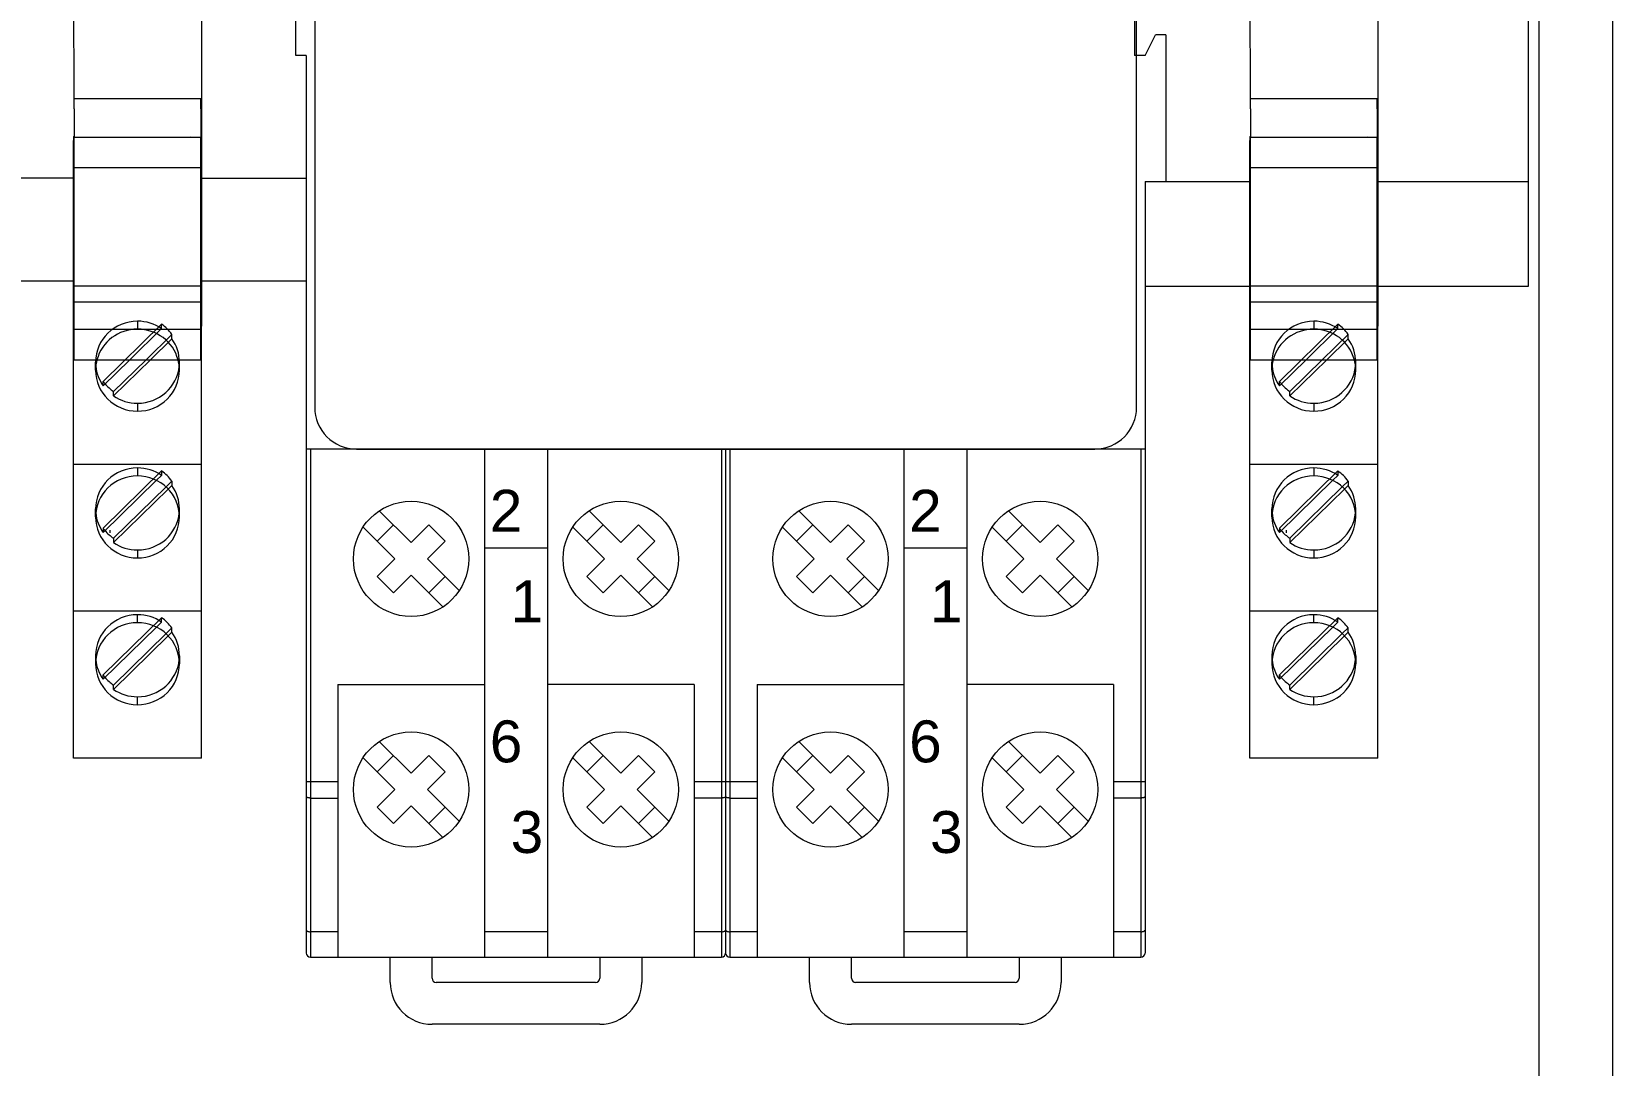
# Model space of a CAD drawing. Header units: millimetres. Extents: x 1359 to 3577, y 1336 to 3557.
# Drawn here: x 2344.7 to 2420.1, y 2501.9 to 2551.2 of the extents above; entities that cross this region are included whole.
import ezdxf

# ---------------------------------------------------------------- set-up
doc = ezdxf.new("R2010")
doc.units = ezdxf.units.MM
doc.set_wipeout_variables(frame=1)
doc.layers.add('000-PI-Oprema', color=30, linetype='Continuous', lineweight=5)
doc.layers.add('000-PI-ORMAR', color=2, linetype='Continuous')
doc.layers.add('002-PI-Kabelska kanalica', color=150, linetype='Continuous')
doc.styles.get("Standard").update_dxf_attribs({"font": 'arial.ttf'})

msp = doc.modelspace()

# ---------------------------------------------------------------- linework, layer by layer
at = {"layer": '000-PI-Oprema', "color": 0, "linetype": 'ByBlock', "lineweight": 0}
for p, q in [((2346.706, 2548.005), (2346.681, 2574.206)), ((2346.706, 2548.005), (2346.681, 2574.206)), ((2402.806, 2548.005), (2402.781, 2574.206)), ((2402.806, 2548.005), (2402.781, 2574.206)), ((2352.781, 2572.506), (2352.781, 2546.206)), ((2352.781, 2572.506), (2352.781, 2546.206)), ((2408.881, 2572.506), (2408.881, 2546.206)), ((2408.881, 2572.506), (2408.881, 2546.206)), ((2357.281, 2550.056), (2357.281, 2558.056)), ((2398.781, 2551.056), (2398.281, 2551.056)), ((2398.781, 2551.056), (2398.781, 2544.056)), ((2346.706, 2547.519), (2346.706, 2548.005)), ((2352.756, 2548.005), (2346.706, 2548.005)), ((2346.706, 2547.519), (2346.706, 2548.005)), ((2346.706, 2547.519), (2346.706, 2546.156)), ((2346.706, 2547.519), (2346.706, 2546.156)), ((2352.756, 2547.519), (2352.756, 2548.005)), ((2352.756, 2547.519), (2352.756, 2548.005)), ((2352.756, 2547.519), (2352.756, 2546.156)), ((2352.756, 2547.519), (2352.756, 2546.156)), ((2402.806, 2547.519), (2402.806, 2548.005)), ((2408.856, 2548.005), (2402.806, 2548.005)), ((2402.806, 2547.519), (2402.806, 2548.005)), ((2402.806, 2547.519), (2402.806, 2546.156)), ((2402.806, 2547.519), (2402.806, 2546.156)), ((2408.856, 2547.519), (2408.856, 2548.005)), ((2408.856, 2547.519), (2408.856, 2548.005)), ((2408.856, 2547.519), (2408.856, 2546.156)), ((2408.856, 2547.519), (2408.856, 2546.156)), ((2346.681, 2546.206), (2346.706, 2546.206)), ((2346.681, 2546.206), (2346.681, 2546.006)), ((2346.681, 2546.206), (2346.681, 2546.206)), ((2346.681, 2546.206), (2346.706, 2546.206)), ((2346.681, 2546.206), (2346.681, 2546.006)), ((2346.681, 2546.206), (2346.681, 2546.206)), ((2346.706, 2546.006), (2346.681, 2546.006)), ((2346.681, 2544.406), (2346.681, 2546.006)), ((2346.706, 2546.006), (2346.681, 2546.006)), ((2346.681, 2544.406), (2346.681, 2546.006)), ((2346.706, 2544.451), (2346.706, 2546.156)), ((2352.756, 2546.156), (2346.706, 2546.156)), ((2346.706, 2546.156), (2346.706, 2546.156)), ((2346.706, 2544.451), (2346.706, 2546.156)), ((2346.706, 2546.156), (2346.706, 2546.156)), ((2352.281, 2546.206), (2352.281, 2546.206)), ((2352.281, 2546.206), (2352.281, 2546.206)), ((2352.756, 2546.206), (2352.781, 2546.206)), ((2352.756, 2546.206), (2352.781, 2546.206)), ((2352.756, 2544.451), (2352.756, 2546.156)), ((2352.756, 2546.156), (2352.756, 2546.156)), ((2352.756, 2544.451), (2352.756, 2546.156)), ((2352.756, 2546.156), (2352.756, 2546.156)), ((2352.756, 2546.006), (2352.781, 2546.006)), ((2352.756, 2546.006), (2352.781, 2546.006)), ((2352.781, 2546.206), (2352.781, 2546.206)), ((2352.781, 2546.206), (2352.781, 2546.006)), ((2352.781, 2546.206), (2352.781, 2546.206)), ((2352.781, 2546.206), (2352.781, 2546.006)), ((2352.781, 2546.006), (2352.781, 2544.406)), ((2352.781, 2546.006), (2352.781, 2544.406)), ((2402.781, 2546.206), (2402.806, 2546.206)), ((2402.781, 2546.206), (2402.781, 2546.006)), ((2402.781, 2546.206), (2402.781, 2546.206)), ((2402.781, 2546.206), (2402.806, 2546.206)), ((2402.781, 2546.206), (2402.781, 2546.006)), ((2402.781, 2546.206), (2402.781, 2546.206)), ((2402.806, 2546.006), (2402.781, 2546.006)), ((2402.781, 2544.406), (2402.781, 2546.006)), ((2402.806, 2546.006), (2402.781, 2546.006)), ((2402.781, 2544.406), (2402.781, 2546.006)), ((2402.806, 2544.451), (2402.806, 2546.156)), ((2408.856, 2546.156), (2402.806, 2546.156)), ((2402.806, 2546.156), (2402.806, 2546.156)), ((2402.806, 2544.451), (2402.806, 2546.156)), ((2402.806, 2546.156), (2402.806, 2546.156)), ((2408.381, 2546.206), (2408.381, 2546.206)), ((2408.381, 2546.206), (2408.381, 2546.206)), ((2408.856, 2546.206), (2408.881, 2546.206)), ((2408.856, 2546.206), (2408.881, 2546.206)), ((2408.856, 2544.451), (2408.856, 2546.156)), ((2408.856, 2546.156), (2408.856, 2546.156)), ((2408.856, 2544.451), (2408.856, 2546.156)), ((2408.856, 2546.156), (2408.856, 2546.156)), ((2408.856, 2546.006), (2408.881, 2546.006)), ((2408.856, 2546.006), (2408.881, 2546.006)), ((2408.881, 2546.206), (2408.881, 2546.206)), ((2408.881, 2546.206), (2408.881, 2546.006)), ((2408.881, 2546.206), (2408.881, 2546.206)), ((2408.881, 2546.206), (2408.881, 2546.006)), ((2408.881, 2546.006), (2408.881, 2544.406)), ((2408.881, 2546.006), (2408.881, 2544.406)), ((2346.706, 2544.722), (2352.756, 2544.722)), ((2346.706, 2543.983), (2346.706, 2544.451)), ((2346.706, 2543.983), (2346.706, 2544.451)), ((2352.756, 2543.983), (2352.756, 2544.451)), ((2352.756, 2543.983), (2352.756, 2544.451)), ((2402.806, 2544.722), (2408.856, 2544.722)), ((2402.806, 2543.983), (2402.806, 2544.451)), ((2402.806, 2543.983), (2402.806, 2544.451)), ((2408.856, 2543.983), (2408.856, 2544.451)), ((2408.856, 2543.983), (2408.856, 2544.451)), ((2346.681, 2544.406), (2346.706, 2544.406)), ((2346.681, 2538.184), (2346.681, 2544.406)), ((2346.681, 2544.406), (2346.706, 2544.406)), ((2346.681, 2538.184), (2346.681, 2544.406)), ((2346.706, 2538.829), (2346.706, 2543.983)), ((2346.706, 2538.829), (2346.706, 2543.983)), ((2352.781, 2544.406), (2352.756, 2544.406)), ((2352.781, 2544.406), (2352.756, 2544.406)), ((2352.756, 2538.829), (2352.756, 2543.983)), ((2352.756, 2538.829), (2352.756, 2543.983)), ((2352.781, 2544.406), (2352.781, 2538.184)), ((2352.781, 2544.406), (2352.781, 2538.184)), ((2402.781, 2544.406), (2402.806, 2544.406)), ((2402.781, 2538.184), (2402.781, 2544.406)), ((2402.781, 2544.406), (2402.806, 2544.406)), ((2402.781, 2538.184), (2402.781, 2544.406)), ((2402.806, 2538.829), (2402.806, 2543.983)), ((2402.806, 2538.829), (2402.806, 2543.983)), ((2408.881, 2544.406), (2408.856, 2544.406)), ((2408.881, 2544.406), (2408.856, 2544.406)), ((2408.856, 2538.829), (2408.856, 2543.983)), ((2408.856, 2538.829), (2408.856, 2543.983)), ((2408.881, 2544.406), (2408.881, 2538.184)), ((2408.881, 2544.406), (2408.881, 2538.184)), ((2352.781, 2538.184), (2352.781, 2541.987)), ((2352.781, 2538.184), (2352.781, 2541.987)), ((2408.881, 2538.184), (2408.881, 2541.987)), ((2408.881, 2538.184), (2408.881, 2541.987)), ((2346.681, 2541.056), (2346.681, 2541.056)), ((2346.681, 2541.056), (2346.681, 2541.056)), ((2352.781, 2541.056), (2352.781, 2541.056)), ((2352.781, 2541.056), (2352.781, 2541.056)), ((2402.781, 2541.056), (2402.781, 2541.056)), ((2402.781, 2541.056), (2402.781, 2541.056)), ((2408.881, 2541.056), (2408.881, 2541.056)), ((2408.881, 2541.056), (2408.881, 2541.056)), ((2346.681, 2539.056), (2346.681, 2539.056)), ((2352.781, 2539.056), (2346.681, 2539.056)), ((2346.681, 2539.056), (2346.681, 2539.056)), ((2346.706, 2537.487), (2346.706, 2538.829)), ((2346.706, 2537.487), (2346.706, 2538.829)), ((2352.756, 2537.487), (2352.756, 2538.829)), ((2352.756, 2537.487), (2352.756, 2538.829)), ((2352.781, 2539.056), (2352.781, 2539.056)), ((2352.781, 2539.056), (2352.781, 2539.056)), ((2402.781, 2539.056), (2402.781, 2539.056)), ((2408.881, 2539.056), (2402.781, 2539.056)), ((2402.781, 2539.056), (2402.781, 2539.056)), ((2402.806, 2537.487), (2402.806, 2538.829)), ((2402.806, 2537.487), (2402.806, 2538.829)), ((2408.856, 2537.487), (2408.856, 2538.829)), ((2408.856, 2537.487), (2408.856, 2538.829)), ((2408.881, 2539.056), (2408.881, 2539.056)), ((2408.881, 2539.056), (2408.881, 2539.056)), ((2346.681, 2538.184), (2346.706, 2538.184)), ((2346.681, 2537.156), (2346.681, 2538.184)), ((2346.681, 2538.184), (2346.706, 2538.184)), ((2346.681, 2537.156), (2346.681, 2538.184)), ((2346.706, 2538.313), (2352.756, 2538.313)), ((2352.781, 2538.184), (2352.756, 2538.184)), ((2352.781, 2538.184), (2352.756, 2538.184)), ((2352.781, 2538.184), (2352.781, 2537.156)), ((2352.781, 2538.184), (2352.781, 2537.156)), ((2402.781, 2538.184), (2402.806, 2538.184)), ((2402.781, 2537.156), (2402.781, 2538.184)), ((2402.781, 2538.184), (2402.806, 2538.184)), ((2402.781, 2537.156), (2402.781, 2538.184)), ((2402.806, 2538.313), (2408.856, 2538.313)), ((2408.881, 2538.184), (2408.856, 2538.184)), ((2408.881, 2538.184), (2408.856, 2538.184)), ((2408.881, 2538.184), (2408.881, 2537.156)), ((2408.881, 2538.184), (2408.881, 2537.156)), ((2346.681, 2537.156), (2346.706, 2537.156)), ((2346.681, 2535.556), (2346.681, 2537.156)), ((2346.681, 2537.156), (2346.706, 2537.156)), ((2346.681, 2535.556), (2346.681, 2537.156)), ((2346.681, 2537.012), (2349.731, 2537.012)), ((2346.706, 2535.556), (2346.706, 2537.487)), ((2346.706, 2535.556), (2346.706, 2537.487)), ((2348.091, 2534.523), (2350.876, 2537.247)), ((2350.876, 2537.039), (2349.36, 2535.556)), ((2349.731, 2537.391), (2349.731, 2537.012)), ((2349.731, 2537.012), (2352.781, 2537.012)), ((2350.876, 2537.039), (2350.876, 2537.247)), ((2352.756, 2535.556), (2352.756, 2537.487)), ((2352.756, 2535.556), (2352.756, 2537.487)), ((2352.781, 2537.156), (2352.756, 2537.156)), ((2352.781, 2537.156), (2352.756, 2537.156)), ((2352.781, 2535.556), (2352.781, 2537.156)), ((2352.781, 2535.556), (2352.781, 2537.156)), ((2352.781, 2535.556), (2352.781, 2537.012)), ((2352.781, 2535.556), (2352.781, 2537.012)), ((2402.781, 2537.156), (2402.806, 2537.156)), ((2402.781, 2535.556), (2402.781, 2537.156)), ((2402.781, 2537.156), (2402.806, 2537.156)), ((2402.781, 2535.556), (2402.781, 2537.156)), ((2402.781, 2537.012), (2405.831, 2537.012)), ((2402.806, 2535.556), (2402.806, 2537.487)), ((2402.806, 2535.556), (2402.806, 2537.487)), ((2404.191, 2534.523), (2406.976, 2537.247)), ((2406.976, 2537.039), (2405.46, 2535.556)), ((2405.831, 2537.391), (2405.831, 2537.012)), ((2405.831, 2537.012), (2408.881, 2537.012)), ((2406.976, 2537.039), (2406.976, 2537.247)), ((2408.856, 2535.556), (2408.856, 2537.487)), ((2408.856, 2535.556), (2408.856, 2537.487)), ((2408.881, 2537.156), (2408.856, 2537.156)), ((2408.881, 2537.156), (2408.856, 2537.156)), ((2408.881, 2535.556), (2408.881, 2537.156)), ((2408.881, 2535.556), (2408.881, 2537.156)), ((2408.881, 2535.556), (2408.881, 2537.012)), ((2408.881, 2535.556), (2408.881, 2537.012)), ((2351.371, 2536.763), (2350.137, 2535.556)), ((2350.349, 2535.556), (2351.371, 2536.555)), ((2351.371, 2536.555), (2351.371, 2536.763)), ((2407.471, 2536.763), (2406.237, 2535.556)), ((2406.449, 2535.556), (2407.471, 2536.555)), ((2407.471, 2536.555), (2407.471, 2536.763)), ((2346.681, 2535.556), (2346.706, 2535.556)), ((2346.681, 2535.556), (2346.681, 2535.556)), ((2346.681, 2530.556), (2346.681, 2535.556)), ((2346.681, 2535.556), (2346.706, 2535.556)), ((2346.681, 2535.556), (2346.681, 2535.556)), ((2346.681, 2530.556), (2346.681, 2535.556)), ((2346.706, 2535.656), (2346.706, 2535.656)), ((2346.706, 2535.656), (2346.706, 2535.656)), ((2346.706, 2535.556), (2352.756, 2535.556)), ((2346.706, 2535.556), (2346.706, 2535.556)), ((2346.706, 2535.556), (2346.706, 2535.556)), ((2347.731, 2535.056), (2347.731, 2535.435)), ((2349.36, 2535.556), (2348.091, 2534.315)), ((2348.586, 2533.831), (2350.349, 2535.556)), ((2350.137, 2535.556), (2348.586, 2534.039)), ((2351.731, 2535.056), (2351.731, 2535.435)), ((2352.756, 2535.656), (2352.756, 2535.656)), ((2352.756, 2535.656), (2352.756, 2535.656)), ((2352.756, 2535.556), (2352.781, 2535.556)), ((2352.756, 2535.556), (2352.756, 2535.556)), ((2352.756, 2535.556), (2352.781, 2535.556)), ((2352.756, 2535.556), (2352.756, 2535.556)), ((2352.781, 2535.556), (2352.781, 2535.556)), ((2352.781, 2530.556), (2352.781, 2535.556)), ((2352.781, 2535.556), (2352.781, 2535.556)), ((2352.781, 2530.556), (2352.781, 2535.556)), ((2402.781, 2535.556), (2402.806, 2535.556)), ((2402.781, 2535.556), (2402.781, 2535.556)), ((2402.781, 2530.556), (2402.781, 2535.556)), ((2402.781, 2535.556), (2402.806, 2535.556)), ((2402.781, 2535.556), (2402.781, 2535.556)), ((2402.781, 2530.556), (2402.781, 2535.556)), ((2402.806, 2535.656), (2402.806, 2535.656)), ((2402.806, 2535.656), (2402.806, 2535.656)), ((2402.806, 2535.556), (2408.856, 2535.556)), ((2402.806, 2535.556), (2402.806, 2535.556)), ((2402.806, 2535.556), (2402.806, 2535.556)), ((2403.831, 2535.056), (2403.831, 2535.435)), ((2405.46, 2535.556), (2404.191, 2534.315)), ((2404.686, 2533.831), (2406.449, 2535.556)), ((2406.237, 2535.556), (2404.686, 2534.039)), ((2407.831, 2535.056), (2407.831, 2535.435)), ((2408.856, 2535.656), (2408.856, 2535.656)), ((2408.856, 2535.656), (2408.856, 2535.656)), ((2408.856, 2535.556), (2408.881, 2535.556)), ((2408.856, 2535.556), (2408.856, 2535.556)), ((2408.856, 2535.556), (2408.881, 2535.556)), ((2408.856, 2535.556), (2408.856, 2535.556)), ((2408.881, 2535.556), (2408.881, 2535.556)), ((2408.881, 2530.556), (2408.881, 2535.556)), ((2408.881, 2535.556), (2408.881, 2535.556)), ((2408.881, 2530.556), (2408.881, 2535.556)), ((2352.781, 2530.556), (2352.781, 2534.99)), ((2352.781, 2530.556), (2352.781, 2534.99)), ((2408.881, 2530.556), (2408.881, 2534.99)), ((2408.881, 2530.556), (2408.881, 2534.99)), ((2348.091, 2534.315), (2348.091, 2534.523)), ((2348.586, 2533.831), (2348.586, 2534.039)), ((2404.191, 2534.315), (2404.191, 2534.523)), ((2404.686, 2533.831), (2404.686, 2534.039)), ((2349.731, 2533.479), (2349.731, 2533.099)), ((2405.831, 2533.479), (2405.831, 2533.099)), ((2352.781, 2530.556), (2352.781, 2532.572)), ((2352.781, 2530.556), (2352.781, 2532.572)), ((2408.881, 2530.556), (2408.881, 2532.572)), ((2408.881, 2530.556), (2408.881, 2532.572)), ((2346.681, 2530.012), (2346.681, 2530.556)), ((2346.681, 2530.556), (2346.681, 2530.556)), ((2352.781, 2530.556), (2346.681, 2530.556)), ((2346.681, 2530.012), (2346.681, 2530.556)), ((2346.681, 2530.556), (2346.681, 2530.556)), ((2348.091, 2527.523), (2350.876, 2530.247)), ((2349.731, 2530.391), (2349.731, 2530.012)), ((2350.876, 2530.247), (2350.876, 2530.039)), ((2352.781, 2530.556), (2352.781, 2530.556)), ((2352.781, 2530.012), (2352.781, 2530.556)), ((2352.781, 2530.556), (2352.781, 2530.556)), ((2352.781, 2530.012), (2352.781, 2530.556)), ((2402.781, 2530.012), (2402.781, 2530.556)), ((2402.781, 2530.556), (2402.781, 2530.556)), ((2408.881, 2530.556), (2402.781, 2530.556)), ((2402.781, 2530.012), (2402.781, 2530.556)), ((2402.781, 2530.556), (2402.781, 2530.556)), ((2404.191, 2527.523), (2406.976, 2530.247)), ((2405.831, 2530.391), (2405.831, 2530.012)), ((2406.976, 2530.247), (2406.976, 2530.039)), ((2408.881, 2530.556), (2408.881, 2530.556)), ((2408.881, 2530.012), (2408.881, 2530.556)), ((2408.881, 2530.556), (2408.881, 2530.556)), ((2408.881, 2530.012), (2408.881, 2530.556)), ((2346.681, 2523.556), (2346.681, 2530.012)), ((2346.681, 2523.556), (2346.681, 2530.012)), ((2348.091, 2527.315), (2350.633, 2529.802)), ((2351.091, 2529.49), (2348.586, 2527.039)), ((2351.197, 2529.386), (2348.586, 2526.831)), ((2350.633, 2529.802), (2350.876, 2530.039)), ((2351.371, 2529.763), (2351.091, 2529.49)), ((2351.371, 2529.555), (2351.197, 2529.386)), ((2351.371, 2529.763), (2351.371, 2529.555)), ((2352.781, 2523.556), (2352.781, 2530.012)), ((2352.781, 2523.556), (2352.781, 2530.012)), ((2402.781, 2523.556), (2402.781, 2530.012)), ((2402.781, 2523.556), (2402.781, 2530.012)), ((2404.191, 2527.315), (2406.733, 2529.802)), ((2407.191, 2529.49), (2404.686, 2527.039)), ((2407.297, 2529.386), (2404.686, 2526.831)), ((2406.733, 2529.802), (2406.976, 2530.039)), ((2407.471, 2529.763), (2407.191, 2529.49)), ((2407.471, 2529.555), (2407.297, 2529.386)), ((2407.471, 2529.763), (2407.471, 2529.555)), ((2408.881, 2523.556), (2408.881, 2530.012)), ((2408.881, 2523.556), (2408.881, 2530.012)), ((2347.731, 2528.056), (2347.731, 2528.435)), ((2351.731, 2528.056), (2351.731, 2528.435)), ((2361.264, 2528.35), (2362.781, 2526.834)), ((2371.264, 2528.35), (2372.781, 2526.834)), ((2381.264, 2528.35), (2382.781, 2526.834)), ((2391.264, 2528.35), (2392.781, 2526.834)), ((2403.831, 2528.056), (2403.831, 2528.435)), ((2407.831, 2528.056), (2407.831, 2528.435)), ((2348.091, 2527.523), (2348.091, 2527.315)), ((2348.431, 2527.302), (2348.431, 2527.43)), ((2360.487, 2527.573), (2362.003, 2526.056)), ((2361.154, 2526.905), (2361.932, 2527.683)), ((2362.781, 2526.834), (2363.629, 2527.683)), ((2363.629, 2527.683), (2364.407, 2526.905)), ((2370.487, 2527.573), (2372.003, 2526.056)), ((2371.154, 2526.905), (2371.932, 2527.683)), ((2372.781, 2526.834), (2373.629, 2527.683)), ((2373.629, 2527.683), (2374.407, 2526.905)), ((2380.487, 2527.573), (2382.003, 2526.056)), ((2381.154, 2526.905), (2381.932, 2527.683)), ((2382.781, 2526.834), (2383.629, 2527.683)), ((2383.629, 2527.683), (2384.407, 2526.905)), ((2390.487, 2527.573), (2392.003, 2526.056)), ((2391.154, 2526.905), (2391.932, 2527.683)), ((2392.781, 2526.834), (2393.629, 2527.683)), ((2393.629, 2527.683), (2394.407, 2526.905)), ((2404.191, 2527.523), (2404.191, 2527.315)), ((2404.531, 2527.302), (2404.531, 2527.43)), ((2348.586, 2527.039), (2348.586, 2526.831)), ((2349.731, 2526.479), (2349.731, 2526.099)), ((2363.559, 2526.056), (2364.407, 2526.905)), ((2369.281, 2526.572), (2366.281, 2526.572)), ((2373.559, 2526.056), (2374.407, 2526.905)), ((2383.559, 2526.056), (2384.407, 2526.905)), ((2389.281, 2526.572), (2386.281, 2526.572)), ((2393.559, 2526.056), (2394.407, 2526.905)), ((2404.686, 2527.039), (2404.686, 2526.831)), ((2405.831, 2526.479), (2405.831, 2526.099)), ((2361.154, 2525.208), (2362.003, 2526.056)), ((2363.559, 2526.056), (2365.075, 2524.54)), ((2371.154, 2525.208), (2372.003, 2526.056)), ((2373.559, 2526.056), (2375.075, 2524.54)), ((2381.154, 2525.208), (2382.003, 2526.056)), ((2383.559, 2526.056), (2385.075, 2524.54)), ((2391.154, 2525.208), (2392.003, 2526.056)), ((2393.559, 2526.056), (2395.075, 2524.54)), ((2352.781, 2523.556), (2352.781, 2525.572)), ((2352.781, 2523.556), (2352.781, 2525.572)), ((2361.154, 2525.208), (2361.932, 2524.43)), ((2361.932, 2524.43), (2362.781, 2525.278)), ((2362.781, 2525.278), (2364.297, 2523.762)), ((2363.629, 2524.43), (2364.407, 2525.208)), ((2371.154, 2525.208), (2371.932, 2524.43)), ((2371.932, 2524.43), (2372.781, 2525.278)), ((2372.781, 2525.278), (2374.297, 2523.762)), ((2373.629, 2524.43), (2374.407, 2525.208)), ((2381.154, 2525.208), (2381.932, 2524.43)), ((2381.932, 2524.43), (2382.781, 2525.278)), ((2382.781, 2525.278), (2384.297, 2523.762)), ((2383.629, 2524.43), (2384.407, 2525.208)), ((2391.154, 2525.208), (2391.932, 2524.43)), ((2391.932, 2524.43), (2392.781, 2525.278)), ((2392.781, 2525.278), (2394.297, 2523.762)), ((2393.629, 2524.43), (2394.407, 2525.208)), ((2408.881, 2523.556), (2408.881, 2525.572)), ((2408.881, 2523.556), (2408.881, 2525.572)), ((2346.681, 2523.012), (2346.681, 2523.556)), ((2346.681, 2523.556), (2346.681, 2523.556)), ((2352.781, 2523.556), (2346.681, 2523.556)), ((2346.681, 2523.012), (2346.681, 2523.556)), ((2346.681, 2523.556), (2346.681, 2523.556)), ((2349.731, 2523.012), (2349.731, 2523.391)), ((2352.781, 2523.556), (2352.781, 2523.556)), ((2352.781, 2523.012), (2352.781, 2523.556)), ((2352.781, 2523.556), (2352.781, 2523.556)), ((2352.781, 2523.012), (2352.781, 2523.556)), ((2402.781, 2523.012), (2402.781, 2523.556)), ((2402.781, 2523.556), (2402.781, 2523.556)), ((2408.881, 2523.556), (2402.781, 2523.556)), ((2402.781, 2523.012), (2402.781, 2523.556)), ((2402.781, 2523.556), (2402.781, 2523.556)), ((2405.831, 2523.012), (2405.831, 2523.391)), ((2408.881, 2523.556), (2408.881, 2523.556)), ((2408.881, 2523.012), (2408.881, 2523.556)), ((2408.881, 2523.556), (2408.881, 2523.556)), ((2408.881, 2523.012), (2408.881, 2523.556)), ((2346.681, 2516.556), (2346.681, 2523.012)), ((2346.681, 2516.556), (2346.681, 2523.012)), ((2348.091, 2520.523), (2350.876, 2523.247)), ((2350.633, 2522.802), (2348.091, 2520.315)), ((2350.876, 2523.039), (2350.633, 2522.802)), ((2350.876, 2523.039), (2350.876, 2523.247)), ((2351.371, 2522.763), (2351.091, 2522.49)), ((2351.371, 2522.555), (2351.371, 2522.763)), ((2352.781, 2516.556), (2352.781, 2523.012)), ((2352.781, 2516.556), (2352.781, 2523.012)), ((2402.781, 2516.556), (2402.781, 2523.012)), ((2402.781, 2516.556), (2402.781, 2523.012)), ((2404.191, 2520.523), (2406.976, 2523.247)), ((2406.733, 2522.802), (2404.191, 2520.315)), ((2406.976, 2523.039), (2406.733, 2522.802)), ((2406.976, 2523.039), (2406.976, 2523.247)), ((2407.471, 2522.763), (2407.191, 2522.49)), ((2407.471, 2522.555), (2407.471, 2522.763)), ((2408.881, 2516.556), (2408.881, 2523.012)), ((2408.881, 2516.556), (2408.881, 2523.012)), ((2351.091, 2522.49), (2348.586, 2520.039)), ((2348.586, 2519.831), (2351.197, 2522.386)), ((2351.197, 2522.386), (2351.371, 2522.555)), ((2407.191, 2522.49), (2404.686, 2520.039)), ((2404.686, 2519.831), (2407.297, 2522.386)), ((2407.297, 2522.386), (2407.471, 2522.555)), ((2347.731, 2521.435), (2347.731, 2521.056)), ((2351.731, 2521.435), (2351.731, 2521.056)), ((2403.831, 2521.435), (2403.831, 2521.056)), ((2407.831, 2521.435), (2407.831, 2521.056)), ((2348.091, 2520.315), (2348.091, 2520.523)), ((2404.191, 2520.315), (2404.191, 2520.523)), ((2348.586, 2519.831), (2348.586, 2520.039)), ((2359.281, 2520.056), (2359.281, 2507.056)), ((2359.281, 2520.056), (2366.281, 2520.056)), ((2376.281, 2520.056), (2369.281, 2520.056)), ((2376.281, 2520.056), (2376.281, 2507.056)), ((2379.281, 2520.056), (2379.281, 2507.056)), ((2379.281, 2520.056), (2386.281, 2520.056)), ((2396.281, 2520.056), (2389.281, 2520.056)), ((2396.281, 2520.056), (2396.281, 2507.056)), ((2404.686, 2519.831), (2404.686, 2520.039)), ((2349.731, 2519.099), (2349.731, 2519.479)), ((2405.831, 2519.099), (2405.831, 2519.479)), ((2361.264, 2517.35), (2362.781, 2515.834)), ((2371.264, 2517.35), (2372.781, 2515.834)), ((2381.264, 2517.35), (2382.781, 2515.834)), ((2391.264, 2517.35), (2392.781, 2515.834)), ((2346.681, 2516.556), (2346.681, 2516.556)), ((2346.681, 2516.556), (2346.681, 2516.556)), ((2352.781, 2516.556), (2346.681, 2516.556)), ((2346.681, 2516.556), (2346.681, 2516.556)), ((2346.681, 2516.556), (2346.681, 2516.556)), ((2352.781, 2516.556), (2346.681, 2516.556)), ((2352.781, 2516.556), (2352.781, 2516.556)), ((2352.781, 2516.556), (2352.781, 2516.556)), ((2352.781, 2516.556), (2352.781, 2516.556)), ((2352.781, 2516.556), (2352.781, 2516.556)), ((2360.487, 2516.573), (2362.003, 2515.056)), ((2361.154, 2515.905), (2361.932, 2516.683)), ((2362.781, 2515.834), (2363.629, 2516.683)), ((2363.629, 2516.683), (2364.407, 2515.905)), ((2370.487, 2516.573), (2372.003, 2515.056)), ((2371.154, 2515.905), (2371.932, 2516.683)), ((2372.781, 2515.834), (2373.629, 2516.683)), ((2373.629, 2516.683), (2374.407, 2515.905)), ((2380.487, 2516.573), (2382.003, 2515.056)), ((2381.154, 2515.905), (2381.932, 2516.683)), ((2382.781, 2515.834), (2383.629, 2516.683)), ((2383.629, 2516.683), (2384.407, 2515.905)), ((2390.487, 2516.573), (2392.003, 2515.056)), ((2391.154, 2515.905), (2391.932, 2516.683)), ((2392.781, 2515.834), (2393.629, 2516.683)), ((2393.629, 2516.683), (2394.407, 2515.905)), ((2402.781, 2516.556), (2402.781, 2516.556)), ((2402.781, 2516.556), (2402.781, 2516.556)), ((2408.881, 2516.556), (2402.781, 2516.556)), ((2402.781, 2516.556), (2402.781, 2516.556)), ((2402.781, 2516.556), (2402.781, 2516.556)), ((2408.881, 2516.556), (2402.781, 2516.556)), ((2408.881, 2516.556), (2408.881, 2516.556)), ((2408.881, 2516.556), (2408.881, 2516.556)), ((2408.881, 2516.556), (2408.881, 2516.556)), ((2408.881, 2516.556), (2408.881, 2516.556)), ((2363.559, 2515.056), (2364.407, 2515.905)), ((2373.559, 2515.056), (2374.407, 2515.905)), ((2383.559, 2515.056), (2384.407, 2515.905)), ((2393.559, 2515.056), (2394.407, 2515.905)), ((2357.781, 2515.433), (2359.281, 2515.433)), ((2361.154, 2514.208), (2362.003, 2515.056)), ((2363.559, 2515.056), (2365.075, 2513.54)), ((2371.154, 2514.208), (2372.003, 2515.056)), ((2373.559, 2515.056), (2375.075, 2513.54)), ((2376.281, 2515.433), (2377.781, 2515.433)), ((2377.781, 2515.433), (2379.281, 2515.433)), ((2381.154, 2514.208), (2382.003, 2515.056)), ((2383.559, 2515.056), (2385.075, 2513.54)), ((2391.154, 2514.208), (2392.003, 2515.056)), ((2393.559, 2515.056), (2395.075, 2513.54)), ((2396.281, 2515.433), (2397.781, 2515.433)), ((2357.981, 2514.648), (2359.281, 2514.648)), ((2361.932, 2513.43), (2362.781, 2514.278)), ((2362.781, 2514.278), (2364.297, 2512.762)), ((2371.932, 2513.43), (2372.781, 2514.278)), ((2372.781, 2514.278), (2374.297, 2512.762)), ((2377.581, 2514.648), (2376.281, 2514.648)), ((2377.981, 2514.648), (2379.281, 2514.648)), ((2381.932, 2513.43), (2382.781, 2514.278)), ((2382.781, 2514.278), (2384.297, 2512.762)), ((2391.932, 2513.43), (2392.781, 2514.278)), ((2392.781, 2514.278), (2394.297, 2512.762)), ((2397.581, 2514.648), (2396.281, 2514.648)), ((2361.154, 2514.208), (2361.932, 2513.43)), ((2363.629, 2513.43), (2364.407, 2514.208)), ((2371.154, 2514.208), (2371.932, 2513.43)), ((2373.629, 2513.43), (2374.407, 2514.208)), ((2381.154, 2514.208), (2381.932, 2513.43)), ((2383.629, 2513.43), (2384.407, 2514.208)), ((2391.154, 2514.208), (2391.932, 2513.43)), ((2393.629, 2513.43), (2394.407, 2514.208)), ((2359.281, 2508.271), (2357.981, 2508.271)), ((2369.281, 2508.271), (2366.281, 2508.271)), ((2377.581, 2508.271), (2376.281, 2508.271)), ((2379.281, 2508.271), (2377.981, 2508.271)), ((2389.281, 2508.271), (2386.281, 2508.271)), ((2397.581, 2508.271), (2396.281, 2508.271)), ((2357.981, 2507.056), (2377.581, 2507.056)), ((2361.781, 2505.856), (2361.781, 2507.056)), ((2363.781, 2506.056), (2363.781, 2507.056)), ((2363.781, 2506.056), (2363.781, 2507.056)), ((2371.781, 2507.056), (2371.781, 2506.056)), ((2371.781, 2507.056), (2371.781, 2506.056)), ((2373.781, 2507.056), (2373.781, 2505.856)), ((2377.981, 2507.056), (2397.581, 2507.056)), ((2381.781, 2505.856), (2381.781, 2507.056)), ((2383.781, 2506.056), (2383.781, 2507.056)), ((2391.781, 2507.056), (2391.781, 2506.056)), ((2393.781, 2507.056), (2393.781, 2505.856)), ((2371.581, 2505.856), (2363.981, 2505.856)), ((2371.581, 2505.856), (2363.981, 2505.856)), ((2391.581, 2505.856), (2383.981, 2505.856)), ((2371.781, 2503.856), (2363.781, 2503.856)), ((2391.781, 2503.856), (2383.781, 2503.856))]:
    msp.add_line(p, q, dxfattribs=at)
for points in [[(2357.981, 2514.648), (2357.955, 2514.649), (2357.929, 2514.651), (2357.904, 2514.654), (2357.881, 2514.659), (2357.859, 2514.665), (2357.839, 2514.671), (2357.822, 2514.679), (2357.808, 2514.688), (2357.796, 2514.697), (2357.788, 2514.707), (2357.782, 2514.717), (2357.781, 2514.727)], [(2377.781, 2514.727), (2377.779, 2514.717), (2377.774, 2514.707), (2377.766, 2514.697), (2377.754, 2514.688), (2377.739, 2514.679), (2377.722, 2514.671), (2377.702, 2514.665), (2377.681, 2514.659), (2377.657, 2514.654), (2377.632, 2514.651), (2377.607, 2514.649), (2377.581, 2514.648)], [(2377.981, 2514.648), (2377.955, 2514.649), (2377.929, 2514.651), (2377.904, 2514.654), (2377.881, 2514.659), (2377.859, 2514.665), (2377.839, 2514.671), (2377.822, 2514.679), (2377.808, 2514.688), (2377.796, 2514.697), (2377.788, 2514.707), (2377.782, 2514.717), (2377.781, 2514.727)], [(2397.781, 2514.727), (2397.779, 2514.717), (2397.774, 2514.707), (2397.766, 2514.697), (2397.754, 2514.688), (2397.739, 2514.679), (2397.722, 2514.671), (2397.702, 2514.665), (2397.681, 2514.659), (2397.657, 2514.654), (2397.632, 2514.651), (2397.607, 2514.649), (2397.581, 2514.648)], [(2357.781, 2508.35), (2357.782, 2508.34), (2357.788, 2508.33), (2357.796, 2508.32), (2357.808, 2508.311), (2357.822, 2508.302), (2357.839, 2508.294), (2357.859, 2508.288), (2357.881, 2508.282), (2357.904, 2508.277), (2357.929, 2508.274), (2357.955, 2508.272), (2357.981, 2508.271)], [(2377.581, 2508.271), (2377.607, 2508.272), (2377.632, 2508.274), (2377.657, 2508.277), (2377.681, 2508.282), (2377.702, 2508.288), (2377.722, 2508.294), (2377.739, 2508.302), (2377.754, 2508.311), (2377.766, 2508.32), (2377.774, 2508.33), (2377.779, 2508.34), (2377.781, 2508.35)], [(2377.781, 2508.35), (2377.782, 2508.34), (2377.788, 2508.33), (2377.796, 2508.32), (2377.808, 2508.311), (2377.822, 2508.302), (2377.839, 2508.294), (2377.859, 2508.288), (2377.881, 2508.282), (2377.904, 2508.277), (2377.929, 2508.274), (2377.955, 2508.272), (2377.981, 2508.271)], [(2397.581, 2508.271), (2397.607, 2508.272), (2397.632, 2508.274), (2397.657, 2508.277), (2397.681, 2508.282), (2397.702, 2508.288), (2397.722, 2508.294), (2397.739, 2508.302), (2397.754, 2508.311), (2397.766, 2508.32), (2397.774, 2508.33), (2397.779, 2508.34), (2397.781, 2508.35)]]:
    msp.add_lwpolyline(points, dxfattribs=at)
for centre in [(2362.781, 2526.056), (2372.781, 2526.056), (2382.781, 2526.056), (2392.781, 2526.056), (2362.781, 2515.056), (2372.781, 2515.056), (2382.781, 2515.056), (2392.781, 2515.056)]:
    msp.add_circle(centre, 2.75, dxfattribs=at)
for centre, radius, start, end in [((2357.981, 2507.256), 0.2, 180, 270), ((2377.581, 2507.256), 0.2, 270, 0), ((2377.981, 2507.256), 0.2, 180, 270), ((2397.581, 2507.256), 0.2, 270, 0), ((2363.981, 2506.056), 0.2, 180, 270), ((2363.981, 2506.056), 0.2, 180, 270), ((2371.581, 2506.056), 0.2, 270, 0), ((2371.581, 2506.056), 0.2, 270, 0), ((2383.981, 2506.056), 0.2, 180, 270), ((2391.581, 2506.056), 0.2, 270, 0), ((2363.781, 2505.856), 2, 180, 270), ((2371.781, 2505.856), 2, 270, 0), ((2383.781, 2505.856), 2, 180, 270), ((2391.781, 2505.856), 2, 270, 0)]:
    msp.add_arc(centre, radius, start, end, dxfattribs=at)
for centre, start_param, end_param in [((2349.731, 2535.435), -1.570796, 0), ((2349.731, 2535.056), -1.570796, -0.258728), ((2349.731, 2535.435), -2.180289, -1.570796), ((2349.731, 2535.056), -2.882864, -1.570796), ((2349.731, 2535.643), -2.5321, -2.180289), ((2405.831, 2535.435), -1.570796, 0), ((2405.831, 2535.056), -1.570796, -0.258728), ((2405.831, 2535.435), -2.180289, -1.570796), ((2405.831, 2535.056), -2.882864, -1.570796), ((2405.831, 2535.643), -2.5321, -2.180289), ((2349.731, 2535.435), -3.141593, -2.5321), ((2405.831, 2535.435), -3.141593, -2.5321), ((2349.731, 2535.056), -0.258728, 0), ((2349.731, 2535.435), 0, 0.097132), ((2349.731, 2535.056), -3.141593, -2.882864), ((2349.731, 2535.435), 3.044461, 3.141593), ((2405.831, 2535.056), -0.258728, 0), ((2405.831, 2535.435), 0, 0.097132), ((2405.831, 2535.056), -3.141593, -2.882864), ((2405.831, 2535.435), 3.044461, 3.141593), ((2349.731, 2535.056), 0, 1.570796), ((2349.731, 2535.435), 0.097132, 0.609492), ((2349.731, 2535.435), 1.570796, 3.044461), ((2349.731, 2535.056), 1.570796, 3.141593), ((2405.831, 2535.056), 0, 1.570796), ((2405.831, 2535.435), 0.097132, 0.609492), ((2405.831, 2535.435), 1.570796, 3.044461), ((2405.831, 2535.056), 1.570796, 3.141593), ((2349.731, 2535.643), 0.609492, 0.685382), ((2349.731, 2535.643), 0.685382, 0.961304), ((2405.831, 2535.643), 0.609492, 0.685382), ((2405.831, 2535.643), 0.685382, 0.961304), ((2349.731, 2535.435), 0.961304, 1.570796), ((2405.831, 2535.435), 0.961304, 1.570796), ((2349.731, 2528.435), -1.570796, 0), ((2349.731, 2528.435), -2.180289, -1.570796), ((2349.731, 2528.643), -2.5321, -2.180289), ((2405.831, 2528.435), -1.570796, 0), ((2405.831, 2528.435), -2.180289, -1.570796), ((2405.831, 2528.643), -2.5321, -2.180289), ((2349.731, 2528.056), -1.570796, 0), ((2349.731, 2528.056), -3.141593, -1.570796), ((2349.731, 2528.435), 3.141593, 3.751085), ((2405.831, 2528.056), -1.570796, 0), ((2405.831, 2528.056), -3.141593, -1.570796), ((2405.831, 2528.435), 3.141593, 3.751085), ((2349.731, 2528.435), 0, 0.097132), ((2349.731, 2528.056), 0, 1.570796), ((2349.731, 2528.435), 0.097132, 0.609492), ((2349.731, 2528.435), 1.570796, 3.044461), ((2349.731, 2528.056), 1.570796, 3.141593), ((2349.731, 2528.435), 3.044461, 3.141593), ((2405.831, 2528.435), 0, 0.097132), ((2405.831, 2528.056), 0, 1.570796), ((2405.831, 2528.435), 0.097132, 0.609492), ((2405.831, 2528.435), 1.570796, 3.044461), ((2405.831, 2528.056), 1.570796, 3.141593), ((2405.831, 2528.435), 3.044461, 3.141593), ((2349.731, 2528.643), 0.609492, 0.685382), ((2349.731, 2528.643), 0.685382, 0.961304), ((2405.831, 2528.643), 0.609492, 0.685382), ((2405.831, 2528.643), 0.685382, 0.961304), ((2349.731, 2528.435), 0.961304, 1.570796), ((2405.831, 2528.435), 0.961304, 1.570796), ((2349.731, 2521.435), -1.570796, 0), ((2349.731, 2521.435), -2.180289, -1.570796), ((2405.831, 2521.435), -1.570796, 0), ((2405.831, 2521.435), -2.180289, -1.570796), ((2349.731, 2521.056), -1.570796, 0), ((2349.731, 2521.056), -3.141593, -1.570796), ((2349.731, 2521.643), -2.5321, -2.180289), ((2405.831, 2521.056), -1.570796, 0), ((2405.831, 2521.056), -3.141593, -1.570796), ((2405.831, 2521.643), -2.5321, -2.180289), ((2349.731, 2521.435), -3.141593, -2.5321), ((2405.831, 2521.435), -3.141593, -2.5321), ((2349.731, 2521.435), 0, 0.097132), ((2349.731, 2521.435), 0.097132, 0.609492), ((2349.731, 2521.435), 1.570796, 3.044461), ((2349.731, 2521.435), 3.044461, 3.141593), ((2405.831, 2521.435), 0, 0.097132), ((2405.831, 2521.435), 0.097132, 0.609492), ((2405.831, 2521.435), 1.570796, 3.044461), ((2405.831, 2521.435), 3.044461, 3.141593), ((2349.731, 2521.056), 0, 1.570796), ((2349.731, 2521.643), 0.609492, 0.685382), ((2349.731, 2521.643), 0.685382, 0.961304), ((2349.731, 2521.056), 1.570796, 3.141593), ((2405.831, 2521.056), 0, 1.570796), ((2405.831, 2521.643), 0.609492, 0.685382), ((2405.831, 2521.643), 0.685382, 0.961304), ((2405.831, 2521.056), 1.570796, 3.141593), ((2349.731, 2521.435), 0.961304, 1.570796), ((2405.831, 2521.435), 0.961304, 1.570796)]:
    msp.add_ellipse(centre, major_axis=(-2, 0), ratio=0.978148, start_param=start_param, end_param=end_param, dxfattribs=at)
at = {"layer": '000-PI-ORMAR', "color": 0, "linetype": 'ByBlock', "lineweight": 0}
msp.add_line((2420.071, 3351.556), (2420.071, 1461.556), dxfattribs=at)
at = {"layer": '002-PI-Kabelska kanalica', "color": 0, "linetype": 'ByBlock', "lineweight": 0}
msp.add_line((2416.571, 3351.556), (2416.571, 1679.556), dxfattribs=at)
at = {"layer": '002-PI-Kabelska kanalica', "color": 0, "linetype": 'ByBlock', "lineweight": 0, "ltscale": 0.25}
for p, q in [((2416.071, 2539.056), (2416.071, 2574.056)), ((2341.681, 2544.224), (2346.706, 2544.222)), ((2398.781, 2544.056), (2402.831, 2544.056)), ((2408.881, 2544.056), (2416.071, 2544.056)), ((2341.681, 2539.314), (2346.706, 2539.314)), ((2408.881, 2539.056), (2416.071, 2539.056))]:
    msp.add_line(p, q, dxfattribs=at)

# ---------------------------------------------------------------- texts
at = {"layer": '000-PI-Oprema', "color": 0, "linetype": 'ByBlock', "lineweight": 0, "char_height": 1.9995, "width": 2.5471}
for s, insert, attachment_point in [('{\\fArial|b0|i0|c0|p34;2}', (2366.533, 2529.35), 1), ('{\\fArial|b0|i0|c0|p34;2}', (2386.533, 2529.35), 1), ('{\\fArial|b0|i0|c0|p34;1}', (2369.08, 2525.027), 3), ('{\\fArial|b0|i0|c0|p34;1}', (2389.08, 2525.027), 3), ('{\\fArial|b0|i0|c0|p34;6}', (2366.533, 2518.35), 1), ('{\\fArial|b0|i0|c0|p34;6}', (2386.533, 2518.35), 1), ('{\\fArial|b0|i0|c0|p34;3}', (2369.08, 2514.027), 3), ('{\\fArial|b0|i0|c0|p34;3}', (2389.08, 2514.027), 3)]:
    msp.add_mtext(s, dxfattribs=dict(at, insert=insert, attachment_point=attachment_point))

# ---------------------------------------------------------------- wipeouts: each hides what was drawn before it
at = {"color": 0, "linetype": 'ByBlock', "lineweight": 0}
msp.add_wipeout([(2357.781, 2576.806), (2397.781, 2576.806), (2397.781, 2531.306), (2357.781, 2531.306)], dxfattribs=at).dxf.layer = '000-PI-Oprema'

# ---------------------------------------------------------------- next in the draw order: linework, layer by layer
at = {"layer": '000-PI-Oprema', "color": 0, "linetype": 'ByBlock', "lineweight": 0}
for p, q in [((2358.181, 2574.893), (2358.181, 2533.293)), ((2397.381, 2533.293), (2397.381, 2574.893)), ((2397.281, 2558.056), (2397.281, 2550.056)), ((2397.781, 2550.056), (2398.281, 2551.056)), ((2357.781, 2550.056), (2357.281, 2550.056)), ((2357.781, 2550.056), (2357.781, 2507.256)), ((2397.781, 2550.056), (2397.281, 2550.056)), ((2397.781, 2544.056), (2397.781, 2507.256)), ((2397.781, 2544.056), (2398.781, 2544.056)), ((2357.781, 2531.306), (2377.781, 2531.306)), ((2357.981, 2531.306), (2357.981, 2507.056)), ((2360.181, 2531.293), (2395.381, 2531.293)), ((2366.281, 2531.306), (2366.281, 2507.056)), ((2369.281, 2531.306), (2369.281, 2507.056)), ((2377.581, 2531.306), (2377.581, 2507.056)), ((2377.781, 2531.306), (2397.781, 2531.306)), ((2377.781, 2531.306), (2377.781, 2507.256)), ((2377.981, 2531.306), (2377.981, 2507.056)), ((2386.281, 2531.306), (2386.281, 2507.056)), ((2389.281, 2531.306), (2389.281, 2507.056)), ((2397.581, 2531.306), (2397.581, 2507.056))]:
    msp.add_line(p, q, dxfattribs=at)
for centre, start, end in [((2360.181, 2533.293), 180, 270), ((2395.381, 2533.293), 270, 0)]:
    msp.add_arc(centre, 2, start, end, dxfattribs=at)
at = {"layer": '002-PI-Kabelska kanalica', "color": 0, "linetype": 'ByBlock', "lineweight": 0, "ltscale": 0.25}
for p, q in [((2352.756, 2544.22), (2357.781, 2544.217)), ((2352.756, 2539.314), (2357.781, 2539.314)), ((2397.781, 2539.056), (2402.806, 2539.056))]:
    msp.add_line(p, q, dxfattribs=at)

doc.saveas('drawing.dxf')
